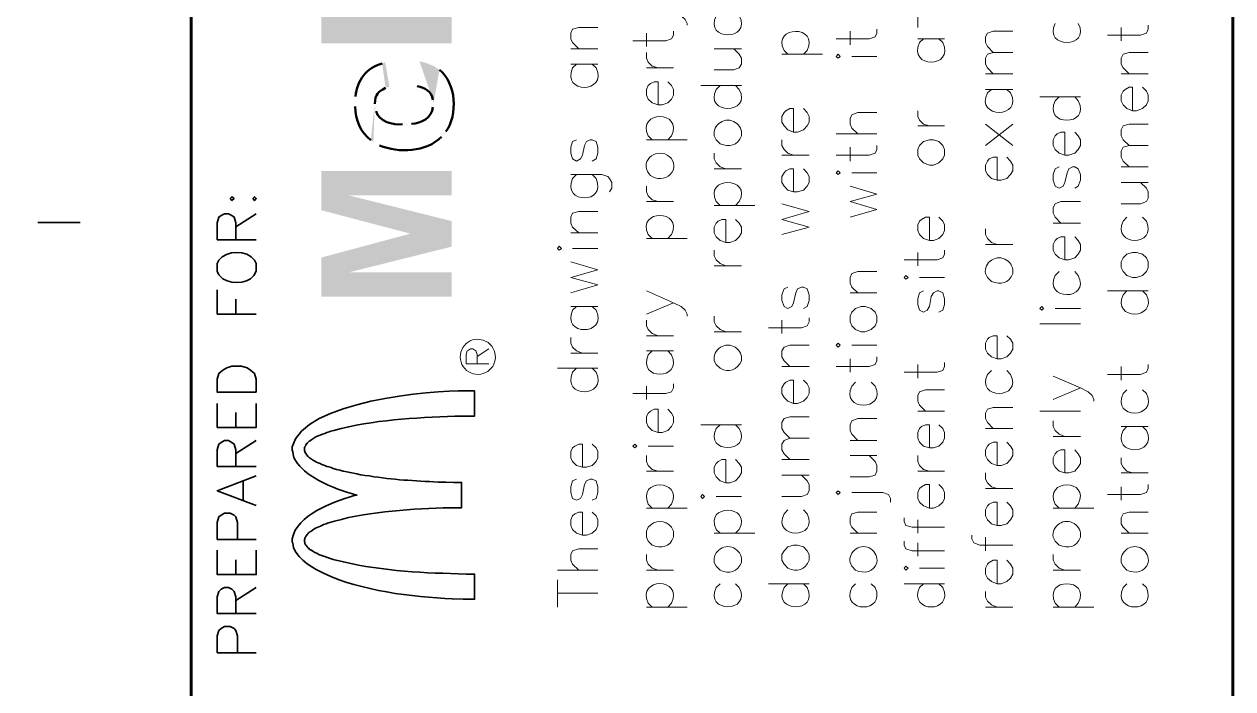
# Model space of a CAD drawing. Header units: inches. Extents: x 5 to 516, y -193 to 129.
# Drawn here: x 113.486 to 116.58, y -183.661 to -181.961 of the extents above; entities that cross this region are included whole.
import ezdxf

# ---------------------------------------------------------------- set-up
doc = ezdxf.new("R2010")
doc.units = ezdxf.units.IN
doc.header["$MEASUREMENT"] = 0
doc.layers.add('PDF8_Geometry', color=7, linetype='Continuous')
doc.layers.add('PDF8_Solid Fills', color=7, linetype='Continuous')

msp = doc.modelspace()

# ---------------------------------------------------------------- hatches: boundary and pattern name
at = {"layer": 'PDF8_Solid Fills', "transparency": 33554559}
h = msp.add_hatch(color=256, dxfattribs=at)
h.paths.add_polyline_path([(114.2466292, -181.8868934), (114.2466292, -182.0102267), (114.5799626, -182.0102267), (114.5799626, -181.8835601)], flags=0)
h.paths.add_polyline_path([(114.5366292, -181.7668934), (114.5288515, -181.7613378), (114.5232959, -181.942449), (114.3032959, -181.942449), (114.3032959, -181.912449), (114.2977403, -181.7624489), (114.2899625, -181.7668934)], flags=0)
h.paths.add_polyline_path([(114.2466292, -181.8646712), (114.2466292, -181.8757823)], flags=0)
h = msp.add_hatch(color=256, dxfattribs=at)
h.paths.add_polyline_path([(114.3332957, -182.1657823), (114.3332957, -182.1713378)], flags=0)
h.paths.add_polyline_path([(114.3732958, -182.2580045), (114.3799624, -182.2624489), (114.3832958, -182.1646712)], flags=0)
h.paths.add_polyline_path([(114.4110735, -182.12356), (114.4210735, -182.1213378), (114.4099624, -182.0580045), (114.4021846, -182.0613378)], flags=0)
h.paths.add_polyline_path([(114.3344069, -182.1457823), (114.3332957, -182.1557823)], flags=0)
h = msp.add_hatch(color=256, dxfattribs=at)
h.paths.add_polyline_path([(114.3799625, -182.2624495), (114.3877403, -182.266894), (114.3955181, -182.2713384)], flags=0)
h.paths.add_polyline_path([(114.554407, -182.2491162), (114.5610736, -182.2424495), (114.5655181, -182.2357829)], flags=0)
h.paths.add_polyline_path([(114.5488514, -182.0780051), (114.5421847, -182.0735606), (114.534407, -182.0680051), (114.5332958, -182.1646717), (114.5321847, -182.1735606)], flags=0)
h.paths.add_polyline_path([(114.4777403, -182.2157829), (114.4666292, -182.216894), (114.4544069, -182.216894)], flags=0)
h.paths.add_polyline_path([(114.3866292, -182.1835606), (114.3844069, -182.1746717), (114.3832958, -182.1646717)], flags=0)
h = msp.add_hatch(color=256, dxfattribs=at)
h.paths.add_polyline_path([(114.4877404, -182.1180053), (114.4921849, -182.1191164)], flags=0)
h.paths.add_polyline_path([(114.5321849, -182.154672), (114.533296, -182.164672), (114.5344071, -182.0680053), (114.5255182, -182.064672), (114.5177404, -182.0613386), (114.5077404, -182.0580053), (114.4977404, -182.0557831)], flags=0)
for points in [[(114.2466292, -182.3368932), (114.2466292, -182.4368932), (114.474407, -182.4968932), (114.5799626, -182.5302266), (114.5799626, -182.464671), (114.3177403, -182.3991154)], [(114.2466292, -182.3368932), (114.3177403, -182.3991154), (114.5799626, -182.3991154), (114.5799626, -182.3368932)], [(114.2466292, -182.5580055), (114.3177403, -182.5957833), (114.5799626, -182.5302277), (114.474407, -182.4968944)], [(114.2466292, -182.5580055), (114.2466292, -182.6580055), (114.5799626, -182.6580055), (114.5799626, -182.5957833), (114.3177403, -182.5957833)]]:
    msp.add_hatch(color=256, dxfattribs=at).paths.add_polyline_path(points)

# ---------------------------------------------------------------- linework, layer by layer
at = {"layer": 'PDF8_Geometry', "lineweight": 60}
for points in [[(116.5799627, -192.1857845), (116.5799627, -162.1857821), (71.5799591, -162.1857821), (71.5799591, -192.1857845)], [(113.9132959, -162.1857821), (113.9132959, -192.1857845)]]:
    msp.add_lwpolyline(points, dxfattribs=at)
at = {"layer": 'PDF8_Geometry', "lineweight": 15}
for points in [[(115.1477405, -181.9291162), (115.1677405, -181.9391162), (115.1777405, -181.9491162), (115.183296, -181.9591162), (115.183296, -181.9635606)], [(115.773296, -181.9691157), (115.773296, -181.9335601)], [(114.9055182, -182.0235602), (114.8899626, -182.0080046), (114.8855182, -181.9980046), (114.8855182, -181.9835602), (114.8899626, -181.9735602), (114.9055182, -181.9691157), (114.9544071, -181.9691157)], [(115.0444071, -182.0035599), (115.1288515, -182.0035599), (115.143296, -181.9980043), (115.1477404, -181.9891154), (115.1477404, -181.9791154)], [(115.0788515, -182.0180048), (115.0788515, -181.9835604)], [(115.5644072, -181.9980045), (115.6488516, -181.9980045), (115.6644072, -181.9935601), (115.6688516, -181.9835601), (115.6688516, -181.9735601)], [(115.5999627, -182.0135606), (115.5999627, -181.9791161)], [(115.9666294, -182.0335598), (115.952185, -182.0180042), (115.9466294, -182.0080042), (115.9466294, -181.9935598), (115.952185, -181.9835598), (115.9666294, -181.9791153), (116.0166294, -181.9791153)], [(116.2588517, -181.989116), (116.3432961, -181.989116), (116.3588517, -181.9835604), (116.3632961, -181.9735604), (116.3632961, -181.9635604)], [(116.2944072, -182.0035599), (116.2944072, -181.9691154)], [(115.773296, -181.9980045), (115.8421849, -181.9980045)], [(115.7877405, -181.9980045), (115.7777405, -182.0080045)], [(115.8377405, -182.0080045), (115.8277405, -181.9980045)], [(114.8855182, -182.0235602), (114.954407, -182.0235602)], [(115.1088515, -182.0724493), (115.0932959, -182.0680049), (115.0832959, -182.0580049), (115.0788515, -182.0480049), (115.0788515, -182.0335604)], [(115.2521849, -182.0780047), (115.3021849, -182.0780047), (115.3166294, -182.0724491), (115.3221849, -182.0635602), (115.3221849, -182.0480047), (115.3166294, -182.0380047), (115.3021849, -182.0235602)], [(115.2521849, -182.0235602), (115.3221849, -182.0235602)], [(115.4255183, -182.0380052), (115.5299627, -182.0380052)], [(115.4410738, -182.0380052), (115.4310737, -182.0280052)], [(115.4899626, -182.0280052), (115.4810738, -182.0380052)], [(115.6044069, -182.0435605), (115.6688514, -182.0435605)], [(115.9666294, -182.0880054), (115.952185, -182.0724498), (115.9466294, -182.0635609), (115.9466294, -182.0480054), (115.952185, -182.0380054), (115.9666294, -182.0335609), (116.0166294, -182.0335609)], [(116.3144072, -182.0880054), (116.2988517, -182.0724498), (116.2944072, -182.0635609), (116.2944072, -182.0480054), (116.2988517, -182.0380054), (116.3144072, -182.0335609), (116.3632961, -182.0335609)], [(114.8855182, -182.0635608), (114.954407, -182.0635608)], [(114.8999626, -182.0635608), (114.8899626, -182.0724497)], [(114.9499626, -182.0724497), (114.9399626, -182.0635608)], [(115.0788515, -182.0724493), (115.1477404, -182.0724493)], [(115.1088515, -182.1668933), (115.1088515, -182.1080044), (115.0988515, -182.1080044), (115.0888515, -182.1124489), (115.0832959, -182.1180044), (115.0788515, -182.1280044), (115.0788515, -182.1424489), (115.0832959, -182.1524489), (115.0932959, -182.1624489), (115.1088515, -182.1668933), (115.1188515, -182.1668933), (115.1332959, -182.1624489), (115.1432959, -182.1524489), (115.1477403, -182.1424489), (115.1477403, -182.1280044), (115.1432959, -182.1180044), (115.1332959, -182.1080044)], [(115.9466294, -182.0880054), (116.0166294, -182.0880054)], [(116.2944072, -182.0880054), (116.3632961, -182.0880054)], [(115.2177404, -182.1180053), (115.3221849, -182.1180053)], [(115.2677404, -182.1180053), (115.2577404, -182.1280053)], [(115.3166293, -182.1280053), (115.3066293, -182.1180053)], [(115.9466294, -182.1280049), (116.0166294, -182.1280049)], [(115.9621849, -182.1280049), (115.9521849, -182.1368938)], [(116.0110738, -182.1368938), (116.0010738, -182.1280049)], [(116.323296, -182.1824494), (116.323296, -182.1224494), (116.3144071, -182.1224494), (116.3044071, -182.1280049), (116.2988516, -182.1324494), (116.2944071, -182.1424494), (116.2944071, -182.1568938), (116.2988516, -182.1668938), (116.3088516, -182.1768938), (116.323296, -182.1824494), (116.333296, -182.1824494), (116.3488516, -182.1768938), (116.3588516, -182.1668938), (116.363296, -182.1568938), (116.363296, -182.1424494), (116.3588516, -182.1324494), (116.3488516, -182.1224494)], [(115.4555182, -182.2368939), (115.4555182, -182.1768939), (115.4455182, -182.1768939), (115.4355182, -182.1824494), (115.4310737, -182.1868939), (115.4255182, -182.1968939), (115.4255182, -182.2113383), (115.4310737, -182.2213383), (115.4410737, -182.2313383), (115.4555182, -182.2368939), (115.4655182, -182.2368939), (115.4810737, -182.2313383), (115.4899626, -182.2213383), (115.4955182, -182.2113383), (115.4955182, -182.1968939), (115.4899626, -182.1868939), (115.4810737, -182.1768939)], [(116.0855183, -182.1468941), (116.1899628, -182.1468941)], [(116.1355183, -182.1468941), (116.1255182, -182.1568941)], [(116.1844071, -182.1568941), (116.1755183, -182.1468941)], [(115.6199627, -182.2413381), (115.6044072, -182.2268937), (115.5999627, -182.2168937), (115.5999627, -182.2024493), (115.6044072, -182.1924493), (115.6199627, -182.1868937), (115.6688516, -182.1868937)], [(115.803296, -182.2213378), (115.7877404, -182.2168934), (115.7777404, -182.2068934), (115.773296, -182.1968934), (115.773296, -182.1824489)], [(115.773296, -182.2213378), (115.8421849, -182.2213378)], [(115.9466294, -182.2713381), (116.0166294, -182.2168936)], [(115.9466294, -182.2168936), (116.0166294, -182.271338)], [(116.1499627, -182.2957826), (116.1499627, -182.2368937), (116.1399627, -182.2368937), (116.1299627, -182.2413382), (116.1255182, -182.2468937), (116.1199627, -182.2568937), (116.1199627, -182.2713382), (116.1255182, -182.2813382), (116.1355182, -182.2913382), (116.1499627, -182.2957826), (116.1599627, -182.2957826), (116.1755182, -182.2913382), (116.1844071, -182.2813382), (116.1899627, -182.2713382), (116.1899627, -182.2568937), (116.1844071, -182.2468937), (116.1755182, -182.2368937)], [(116.3144072, -182.2713381), (116.2988517, -182.2568936), (116.2944072, -182.2468936), (116.2944072, -182.2313381), (116.2988517, -182.2213381), (116.3144072, -182.2168936), (116.3632961, -182.2168936)], [(114.8999626, -182.2568942), (114.8899626, -182.2613386), (114.8855181, -182.2757831), (114.8855181, -182.2913386), (114.8899626, -182.3057831), (114.8999626, -182.3113386), (114.9099626, -182.3057831), (114.9155181, -182.2957831), (114.9199626, -182.2713386), (114.9255181, -182.2613386), (114.934407, -182.2568942), (114.9399626, -182.2568942), (114.9499626, -182.2613386), (114.954407, -182.2757831), (114.954407, -182.2913386), (114.9499626, -182.3057831), (114.9399626, -182.3113386)], [(115.0788515, -182.2568942), (115.183296, -182.2568942)], [(115.093296, -182.2568942), (115.083296, -182.2468942)], [(115.143296, -182.2468942), (115.133296, -182.2568942)], [(115.4555182, -182.2957826), (115.4410737, -182.2913382), (115.4310737, -182.2813382), (115.4255182, -182.2713382), (115.4255182, -182.2568937)], [(115.5644072, -182.2413381), (115.6688516, -182.2413381)], [(115.2821848, -182.3313379), (115.2677404, -182.3257823), (115.2577404, -182.3157823), (115.2521848, -182.3057823), (115.2521848, -182.2913379)], [(115.4255183, -182.2957826), (115.4955183, -182.2957826)], [(115.5644072, -182.2957826), (115.6488516, -182.2957826), (115.6644072, -182.2913382), (115.6688516, -182.2813382), (115.6688516, -182.2713382)], [(115.5999627, -182.3113376), (115.5999627, -182.275782)], [(115.9766293, -182.3602267), (115.9766293, -182.3013378), (115.9666293, -182.3013378), (115.9566293, -182.3057823), (115.9521849, -182.3113378), (115.9466293, -182.3213378), (115.9466293, -182.3357823), (115.9521849, -182.3457823), (115.9621849, -182.3557823), (115.9766293, -182.3602267), (115.9866293, -182.3602267), (116.0010738, -182.3557823), (116.0110738, -182.3457823), (116.0166293, -182.3357823), (116.0166293, -182.3213378), (116.0110738, -182.3113378), (116.0010738, -182.3013378)], [(116.3144072, -182.3257826), (116.2988517, -182.3113381), (116.2944072, -182.3013381), (116.2944072, -182.2857825), (116.2988517, -182.2757825), (116.3144072, -182.2713381), (116.3632961, -182.2713381)], [(115.2521849, -182.3313379), (115.3221849, -182.3313379)], [(115.4555182, -182.3902266), (115.4555182, -182.3313377), (115.4455182, -182.3313377), (115.4355182, -182.3357822), (115.4310737, -182.3413377), (115.4255182, -182.3502266), (115.4255182, -182.3657822), (115.4310737, -182.3757822), (115.4410737, -182.3857822), (115.4555182, -182.3902266), (115.4655182, -182.3902266), (115.4810737, -182.3857822), (115.4899626, -182.3757822), (115.4955182, -182.3657822), (115.4955182, -182.3502266), (115.4899626, -182.3413377), (115.4810737, -182.3313377)], [(116.1355183, -182.3257826), (116.1255182, -182.3313381), (116.1199627, -182.3457826), (116.1199627, -182.360227), (116.1255182, -182.3757826), (116.1355183, -182.380227), (116.1455183, -182.3757826), (116.1499627, -182.3657826), (116.1555183, -182.3413381), (116.1599627, -182.3313381), (116.1699627, -182.3257826), (116.1755183, -182.3257826), (116.1844071, -182.3313381), (116.1899627, -182.3457826), (116.1899627, -182.360227), (116.1844071, -182.3757826), (116.1755183, -182.380227)], [(116.2944072, -182.3257826), (116.3632961, -182.3257826)], [(114.8855182, -182.3457829), (114.964407, -182.3457829), (114.9799626, -182.3502273), (114.984407, -182.3557829), (114.9899626, -182.3657829), (114.9899626, -182.3802273), (114.984407, -182.3902273)], [(114.8999626, -182.3457829), (114.8899626, -182.3557829)], [(114.9499626, -182.3557829), (114.9399626, -182.3457829)], [(115.6044069, -182.3413386), (115.6688514, -182.3413386)], [(115.1088515, -182.4146712), (115.0932959, -182.4102268), (115.0832959, -182.4002268), (115.0788515, -182.3902268), (115.0788515, -182.3757823)], [(115.5999627, -182.4546719), (115.6688516, -182.4346719), (115.5999627, -182.4146719), (115.6688516, -182.395783), (115.5999627, -182.375783)], [(116.2944072, -182.4202266), (116.3432961, -182.4202266), (116.3588516, -182.414671), (116.3632961, -182.4057821), (116.3632961, -182.3902265), (116.3588516, -182.3802265), (116.3432961, -182.3657821)], [(116.2944072, -182.3657832), (116.3632961, -182.3657832)], [(115.0788515, -182.4146712), (115.1477404, -182.4146712)], [(115.2521849, -182.4246719), (115.3566294, -182.4246719)], [(115.2677404, -182.4246719), (115.2577404, -182.4146719)], [(115.3166293, -182.4146719), (115.3066293, -182.4246719)], [(115.4255183, -182.4991156), (115.4955183, -182.4802267), (115.4255183, -182.4602267), (115.4955183, -182.4402267), (115.4255183, -182.4202267)], [(116.1399625, -182.4702268), (116.1255181, -182.4546712), (116.1199625, -182.4446712), (116.1199625, -182.4302268), (116.1255181, -182.4202268), (116.1399625, -182.4146712), (116.1899625, -182.4146712)], [(114.9055182, -182.4946714), (114.8899626, -182.4802269), (114.8855182, -182.4702269), (114.8855182, -182.4546714), (114.8899626, -182.4446714), (114.9055182, -182.4402269), (114.9544071, -182.4402269)], [(115.803296, -182.5146717), (115.803296, -182.4546717), (115.793296, -182.4546717), (115.783296, -182.4602272), (115.7777404, -182.4646717), (115.773296, -182.4746717), (115.773296, -182.4891161), (115.7777404, -182.4991161), (115.7877404, -182.5091161), (115.803296, -182.5146717), (115.813296, -182.5146717), (115.8277404, -182.5091161), (115.8377404, -182.4991161), (115.8421848, -182.4891161), (115.8421848, -182.4746717), (115.8377404, -182.4646717), (115.8277404, -182.4546717)], [(116.3088516, -182.4546719), (116.2988516, -182.4646719)], [(116.3588516, -182.4646719), (116.3488516, -182.4546719)], [(115.2821848, -182.5191159), (115.2821848, -182.4602271), (115.2721848, -182.4602271), (115.2621848, -182.4646715), (115.2577404, -182.4702271), (115.2521848, -182.4802271), (115.2521848, -182.4946715), (115.2577404, -182.5046715), (115.2677404, -182.5146715), (115.2821848, -182.5191159), (115.2921848, -182.5191159), (115.3066293, -182.5146715), (115.3166293, -182.5046715), (115.3221848, -182.4946715), (115.3221848, -182.4802271), (115.3166293, -182.4702271), (115.3066293, -182.4602271)], [(115.9766293, -182.5246713), (115.9621849, -182.5191157), (115.9521849, -182.5091157), (115.9466293, -182.4991157), (115.9466293, -182.4846713)], [(116.1199628, -182.4702268), (116.1899628, -182.4702268)], [(114.8855182, -182.4946714), (114.954407, -182.4946714)], [(115.0788515, -182.5091164), (115.183296, -182.5091164)], [(115.093296, -182.5091164), (115.083296, -182.4991164)], [(115.143296, -182.4991164), (115.133296, -182.5091164)], [(116.1499627, -182.5635608), (116.1499627, -182.504672), (116.1399627, -182.504672), (116.1299627, -182.5091164), (116.1255182, -182.514672), (116.1199627, -182.524672), (116.1199627, -182.5391164), (116.1255182, -182.5491164), (116.1355182, -182.5591164), (116.1499627, -182.5635608), (116.1599627, -182.5635608), (116.1755182, -182.5591164), (116.1844071, -182.5491164), (116.1899627, -182.5391164), (116.1899627, -182.524672), (116.1844071, -182.514672), (116.1755182, -182.504672)], [(114.8899624, -182.534672), (114.9544069, -182.534672)], [(115.2821848, -182.5791158), (115.2677404, -182.5735602), (115.2577404, -182.5635602), (115.2521848, -182.5535602), (115.2521848, -182.5391158)], [(115.7388516, -182.5635608), (115.823296, -182.5635608), (115.8377405, -182.5591164), (115.8421849, -182.5491164), (115.8421849, -182.5391164)], [(115.773296, -182.5791158), (115.773296, -182.5446713)], [(115.9466294, -182.5246713), (116.0166294, -182.5246713)], [(114.8855182, -182.6480053), (114.954407, -182.6280052), (114.8855182, -182.6091164), (114.954407, -182.5891164), (114.8855182, -182.5691164)], [(115.2521849, -182.5791158), (115.3221849, -182.5791158)], [(115.6199627, -182.6480053), (115.6044072, -182.6335608), (115.5999627, -182.6235608), (115.5999627, -182.6091164), (115.6044072, -182.5991164), (115.6199627, -182.5935608), (115.6688516, -182.5935608)], [(115.7777403, -182.6091157), (115.8421848, -182.6091157)], [(116.1355183, -182.5935608), (116.1255182, -182.6035608)], [(116.1844071, -182.6035608), (116.1755183, -182.5935608)], [(115.4410738, -182.6335603), (115.4310737, -182.6380047), (115.4255182, -182.6535603), (115.4255182, -182.6680047), (115.4310737, -182.6835603), (115.4410738, -182.6880047), (115.4510738, -182.6835603), (115.4555182, -182.6735603), (115.4610738, -182.6480047), (115.4655182, -182.6380047), (115.4755182, -182.6335603), (115.4810738, -182.6335603), (115.4899626, -182.6380047), (115.4955182, -182.6535603), (115.4955182, -182.6680047), (115.4899626, -182.6835603), (115.4810738, -182.6880047)], [(115.0788515, -182.7024497), (115.1477404, -182.6735609), (115.0788515, -182.6435609)], [(115.5999627, -182.6480053), (115.6688516, -182.6480053)], [(115.7877405, -182.643561), (115.7777405, -182.6480054), (115.773296, -182.663561), (115.773296, -182.6780054), (115.7777405, -182.6924499), (115.7877405, -182.6980054), (115.7977405, -182.6924499), (115.803296, -182.683561), (115.8077405, -182.6580054), (115.813296, -182.6480054), (115.823296, -182.643561), (115.8277405, -182.643561), (115.8377405, -182.6480054), (115.8421849, -182.663561), (115.8421849, -182.6780054), (115.8377405, -182.6924499), (115.8277405, -182.6980054)], [(116.2588517, -182.643561), (116.3632961, -182.643561)], [(116.3088516, -182.643561), (116.2988516, -182.653561)], [(116.3588516, -182.653561), (116.3488516, -182.643561)], [(114.8855182, -182.6835605), (114.954407, -182.6835605)], [(114.8999626, -182.6835605), (114.8899626, -182.6924494)], [(114.9499626, -182.6924494), (114.9399626, -182.6835605)], [(115.1477405, -182.6735609), (115.1677405, -182.6835609), (115.1777405, -182.6924498), (115.183296, -182.7024498), (115.183296, -182.7080053)], [(116.1255181, -182.6880048), (116.1899625, -182.6880048)], [(115.1088515, -182.7580053), (115.0932959, -182.7524497), (115.0832959, -182.7424497), (115.0788515, -182.7324497), (115.0788515, -182.7180053)], [(115.2821848, -182.7480046), (115.2677404, -182.742449), (115.2577404, -182.732449), (115.2521848, -182.722449), (115.2521848, -182.7080046)], [(115.3910738, -182.738005), (115.4755183, -182.738005), (115.4899627, -182.7324494), (115.4955183, -182.7224494), (115.4955183, -182.7124494)], [(115.4255183, -182.75245), (115.4255183, -182.7180055)], [(116.0855183, -182.7280043), (116.1899628, -182.7280043)], [(114.9155181, -182.8024491), (114.8999625, -182.7968935), (114.8899625, -182.7868935), (114.8855181, -182.7768935), (114.8855181, -182.7624491)], [(115.0788515, -182.7580053), (115.1477404, -182.7580053)], [(115.2521849, -182.7480046), (115.3221849, -182.7480046)], [(115.9766293, -182.8168941), (115.9766293, -182.7580052), (115.9666293, -182.7580052), (115.9566293, -182.7624496), (115.9521849, -182.7668941), (115.9466293, -182.7768941), (115.9466293, -182.7924496), (115.9521849, -182.8024496), (115.9621849, -182.8124496), (115.9766293, -182.8168941), (115.9866293, -182.8168941), (116.0010738, -182.8124496), (116.0110738, -182.8024496), (116.0166293, -182.7924496), (116.0166293, -182.7768941), (116.0110738, -182.7668941), (116.0010738, -182.7580052)], [(114.6755182, -182.8302269), (114.6177404, -182.8302269), (114.6177404, -182.8057824), (114.6199626, -182.7968935), (114.623296, -182.7946713), (114.6288515, -182.791338), (114.6344071, -182.791338), (114.6399626, -182.7946713), (114.6421849, -182.7968935), (114.6455182, -182.8057824), (114.6455182, -182.8302269)], [(114.645518, -182.8113376), (114.675518, -182.7913376)], [(115.445518, -182.8368933), (115.4310736, -182.8224488), (115.425518, -182.8124488), (115.425518, -182.7968932), (115.4310736, -182.7868932), (115.445518, -182.7824488), (115.495518, -182.7824488)], [(115.6044069, -182.7824499), (115.6688514, -182.7824499)], [(114.8855182, -182.8024491), (114.954407, -182.8024491)], [(115.0788515, -182.7968937), (115.1477404, -182.7968937)], [(115.093296, -182.7968937), (115.083296, -182.8068937)], [(115.143296, -182.8068937), (115.133296, -182.7968937)], [(115.5644072, -182.8368933), (115.6488516, -182.8368933), (115.6644072, -182.8313377), (115.6688516, -182.8224488), (115.6688516, -182.8124488)], [(115.5999627, -182.8513382), (115.5999627, -182.8168938)], [(115.7388516, -182.8513382), (115.823296, -182.8513382), (115.8377405, -182.8468938), (115.8421849, -182.8368938), (115.8421849, -182.8268938)], [(114.8510737, -182.8413386), (114.954407, -182.8413386)], [(114.8999626, -182.8413386), (114.8899626, -182.8513386)], [(114.9499626, -182.8513386), (114.9399626, -182.8413386)], [(115.4255183, -182.8368933), (115.4955183, -182.8368933)], [(115.773296, -182.8668932), (115.773296, -182.8313376)], [(115.9621849, -182.846894), (115.9521849, -182.856894)], [(116.0110738, -182.856894), (116.0010738, -182.846894)], [(116.2588517, -182.8568936), (116.3432961, -182.8568936), (116.3588517, -182.851338), (116.3632961, -182.841338), (116.3632961, -182.831338)], [(116.2944072, -182.8713386), (116.2944072, -182.8368941)], [(115.0444071, -182.9057827), (115.1288515, -182.9057827), (115.143296, -182.9013383), (115.1477404, -182.8913383), (115.1477404, -182.8813383)], [(115.0788515, -182.9213388), (115.0788515, -182.8868943)], [(115.4555182, -182.9313384), (115.4555182, -182.8713384), (115.4455182, -182.8713384), (115.4355182, -182.8768939), (115.4310737, -182.8813384), (115.4255182, -182.8913384), (115.4255182, -182.9057828), (115.4310737, -182.9157828), (115.4410737, -182.9257828), (115.4555182, -182.9313384), (115.4655182, -182.9313384), (115.4810737, -182.9257828), (115.4899626, -182.9157828), (115.4955182, -182.9057828), (115.4955182, -182.8913384), (115.4899626, -182.8813384), (115.4810737, -182.8713384)], [(115.6144071, -182.8768939), (115.6044071, -182.8868939)], [(115.6644071, -182.8868939), (115.6544071, -182.8768939)], [(116.1199628, -182.9213388), (116.1899628, -182.8913388), (116.1199628, -182.8613388)], [(115.7932961, -182.9513387), (115.7777405, -182.9357831), (115.7732961, -182.9257831), (115.7732961, -182.9113387), (115.7777405, -182.9013387), (115.7932961, -182.8968943), (115.842185, -182.8968943)], [(116.1899627, -182.8913389), (116.2099627, -182.9013389), (116.2199627, -182.9113389), (116.2244072, -182.9213389), (116.2244072, -182.9257833)], [(116.3088516, -182.8968942), (116.2988516, -182.9057831)], [(116.3588516, -182.9057831), (116.3488516, -182.8968942)], [(115.1088515, -183.0057821), (115.1088515, -182.9457821), (115.0988515, -182.9457821), (115.0888515, -182.9513376), (115.0832959, -182.9557821), (115.0788515, -182.9657821), (115.0788515, -182.9802265), (115.0832959, -182.9902265), (115.0932959, -183.0002265), (115.1088515, -183.0057821), (115.1188515, -183.0057821), (115.1332959, -183.0002265), (115.1432959, -182.9902265), (115.1477403, -182.9802265), (115.1477403, -182.9657821), (115.1432959, -182.9557821), (115.1332959, -182.9457821)], [(115.9666294, -182.9957825), (115.952185, -182.9802269), (115.9466294, -182.9702269), (115.9466294, -182.9557825), (115.952185, -182.9457825), (115.9666294, -182.941338), (116.0166294, -182.941338)], [(115.445518, -183.0202271), (115.4310736, -183.0057826), (115.425518, -182.9957826), (115.425518, -182.980227), (115.4310736, -182.970227), (115.445518, -182.9657826), (115.495518, -182.9657826)], [(115.6199627, -183.0257824), (115.6044072, -183.0102268), (115.5999627, -183.0002268), (115.5999627, -182.9857824), (115.6044072, -182.9757824), (115.6199627, -182.9702268), (115.6688516, -182.9702268)], [(115.773296, -182.9513387), (115.8421849, -182.9513387)], [(116.0855183, -182.9513387), (116.1899628, -182.9513387)], [(116.1499627, -183.0157828), (116.1355182, -183.0102272), (116.1255182, -183.0002272), (116.1199627, -182.9902272), (116.1199627, -182.9757828)], [(115.2177404, -182.9857829), (115.3221849, -182.9857829)], [(115.2677404, -182.9857829), (115.2577404, -182.9957829)], [(115.3166293, -182.9957829), (115.3066293, -182.9857829)], [(115.803296, -183.0446716), (115.803296, -182.9857827), (115.793296, -182.9857827), (115.783296, -182.9902272), (115.7777404, -182.9957827), (115.773296, -183.0057827), (115.773296, -183.0202272), (115.7777404, -183.0302272), (115.7877404, -183.0402272), (115.803296, -183.0446716), (115.813296, -183.0446716), (115.8277404, -183.0402272), (115.8377404, -183.0302272), (115.8421848, -183.0202272), (115.8421848, -183.0057827), (115.8377404, -182.9957827), (115.8277404, -182.9857827)], [(115.9466294, -182.9957825), (116.0166294, -182.9957825)], [(116.2944072, -182.9902271), (116.3632961, -182.9902271)], [(116.3088516, -182.9902271), (116.2988516, -183.0002271)], [(116.3588516, -183.0002271), (116.3488516, -182.9902271)], [(114.9155181, -183.0946719), (114.9155181, -183.035783), (114.9055181, -183.035783), (114.8955181, -183.0402274), (114.8899625, -183.0446719), (114.8855181, -183.0546719), (114.8855181, -183.0702274), (114.8899625, -183.0802274), (114.8999625, -183.0902274), (114.9155181, -183.0946719), (114.9255181, -183.0946719), (114.9399625, -183.0902274), (114.9499625, -183.0802274), (114.954407, -183.0702274), (114.954407, -183.0546719), (114.9499625, -183.0446719), (114.9399625, -183.035783)], [(115.0832958, -183.0402274), (115.1477403, -183.0402274)], [(115.445518, -183.0746715), (115.4310736, -183.0602271), (115.425518, -183.0502271), (115.425518, -183.0357827), (115.4310736, -183.0257827), (115.445518, -183.0202271), (115.495518, -183.0202271)], [(115.5999627, -183.0257824), (115.6688516, -183.0257824)], [(115.9766293, -183.0902276), (115.9766293, -183.0302276), (115.9666293, -183.0302276), (115.9566293, -183.0357832), (115.9521849, -183.0402276), (115.9466293, -183.0502276), (115.9466293, -183.064672), (115.9521849, -183.074672), (115.9621849, -183.084672), (115.9766293, -183.0902276), (115.9866293, -183.0902276), (116.0010738, -183.084672), (116.0110738, -183.074672), (116.0166293, -183.064672), (116.0166293, -183.0502276), (116.0110738, -183.0402276), (116.0010738, -183.0302276)], [(116.1199628, -183.0157828), (116.1899628, -183.0157828)], [(115.1088515, -183.1046715), (115.0932959, -183.100227), (115.0832959, -183.090227), (115.0788515, -183.080227), (115.0788515, -183.0646715)], [(115.2821848, -183.1346714), (115.2821848, -183.0746714), (115.2721848, -183.0746714), (115.2621848, -183.0802269), (115.2577404, -183.0846714), (115.2521848, -183.0946714), (115.2521848, -183.1091158), (115.2577404, -183.1191158), (115.2677404, -183.1291158), (115.2821848, -183.1346714), (115.2921848, -183.1346714), (115.3066293, -183.1291158), (115.3166293, -183.1191158), (115.3221848, -183.1091158), (115.3221848, -183.0946714), (115.3166293, -183.0846714), (115.3066293, -183.0746714)], [(115.4255183, -183.0746715), (115.4955183, -183.0746715)], [(115.5999627, -183.1191164), (115.6488516, -183.1191164), (115.6644071, -183.114672), (115.6688516, -183.104672), (115.6688516, -183.0902276), (115.6644071, -183.0802276), (115.6488516, -183.064672)], [(115.5999627, -183.064672), (115.6688516, -183.064672)], [(115.803296, -183.1046715), (115.7877404, -183.100227), (115.7777404, -183.090227), (115.773296, -183.080227), (115.773296, -183.0646715)], [(116.1499627, -183.1091157), (116.1499627, -183.0502268), (116.1399627, -183.0502268), (116.1299627, -183.0546713), (116.1255182, -183.0602268), (116.1199627, -183.0702268), (116.1199627, -183.0846713), (116.1255182, -183.0946713), (116.1355182, -183.1046713), (116.1499627, -183.1091157), (116.1599627, -183.1091157), (116.1755182, -183.1046713), (116.1844071, -183.0946713), (116.1899627, -183.0846713), (116.1899627, -183.0702268), (116.1844071, -183.0602268), (116.1755182, -183.0502268)], [(116.323296, -183.1091157), (116.3088516, -183.1046713), (116.2988516, -183.0946713), (116.2944071, -183.0846713), (116.2944071, -183.0702268)], [(115.0788515, -183.1046715), (115.1477404, -183.1046715)], [(115.773296, -183.1046715), (115.8421849, -183.1046715)], [(114.8999626, -183.1246718), (114.8899626, -183.1291162), (114.8855181, -183.1446718), (114.8855181, -183.1591162), (114.8899626, -183.1746718), (114.8999626, -183.1791162), (114.9099626, -183.1746718), (114.9155181, -183.1646718), (114.9199626, -183.1391162), (114.9255181, -183.1291162), (114.934407, -183.1246718), (114.9399626, -183.1246718), (114.9499626, -183.1291162), (114.954407, -183.1446718), (114.954407, -183.1591162), (114.9499626, -183.1746718), (114.9399626, -183.1791162)], [(115.4255183, -183.1146711), (115.4955183, -183.1146711)], [(115.4255183, -183.1691167), (115.4755183, -183.1691167), (115.4899627, -183.1646722), (115.4955183, -183.1546722), (115.4955183, -183.1391167), (115.4899627, -183.1291167), (115.4755183, -183.1146722)], [(115.9766293, -183.1491164), (115.9621849, -183.1446719), (115.9521849, -183.1346719), (115.9466293, -183.1246719), (115.9466293, -183.1091164)], [(116.2944072, -183.1091157), (116.3632961, -183.1091157)], [(115.6044069, -183.159116), (115.684407, -183.159116), (115.6988514, -183.1646715), (115.7032958, -183.1746715), (115.7032958, -183.1835604)], [(115.803296, -183.1991166), (115.803296, -183.1391166), (115.793296, -183.1391166), (115.783296, -183.1446721), (115.7777404, -183.1491166), (115.773296, -183.1591166), (115.773296, -183.1746721), (115.7777404, -183.183561), (115.7877404, -183.193561), (115.803296, -183.1991166), (115.813296, -183.1991166), (115.8277404, -183.193561), (115.8377404, -183.183561), (115.8421848, -183.1746721), (115.8421848, -183.1591166), (115.8377404, -183.1491166), (115.8277404, -183.1391166)], [(115.9466294, -183.1491164), (116.0166294, -183.1491164)], [(116.2588517, -183.1646713), (116.3432961, -183.1646713), (116.3588517, -183.1591157), (116.3632961, -183.1491157), (116.3632961, -183.1391157)], [(116.2944072, -183.1791163), (116.2944072, -183.1446718)], [(115.093296, -183.1991166), (115.083296, -183.1891166)], [(115.143296, -183.1891166), (115.133296, -183.1991166)], [(115.2577402, -183.1691167), (115.3221847, -183.1691167)], [(115.9766293, -183.2435604), (115.9766293, -183.1835604), (115.9666293, -183.1835604), (115.9566293, -183.1891159), (115.9521849, -183.1935604), (115.9466293, -183.2035604), (115.9466293, -183.2191159), (115.9521849, -183.2291159), (115.9621849, -183.2391159), (115.9766293, -183.2435604), (115.9866293, -183.2435604), (116.0010738, -183.2391159), (116.0110738, -183.2291159), (116.0166293, -183.2191159), (116.0166293, -183.2035604), (116.0110738, -183.1935604), (116.0010738, -183.1835604)], [(116.1355183, -183.1991166), (116.1255182, -183.1891166)], [(116.1844071, -183.1891166), (116.1755183, -183.1991166)], [(114.9155181, -183.2680049), (114.9155181, -183.209116), (114.9055181, -183.209116), (114.8955181, -183.2135605), (114.8899625, -183.219116), (114.8855181, -183.229116), (114.8855181, -183.2435605), (114.8899625, -183.2535605), (114.8999625, -183.2635605), (114.9155181, -183.2680049), (114.9255181, -183.2680049), (114.9399625, -183.2635605), (114.9499625, -183.2535605), (114.954407, -183.2435605), (114.954407, -183.229116), (114.9499625, -183.219116), (114.9399625, -183.209116)], [(115.0788515, -183.1991166), (115.183296, -183.1991166)], [(115.4410738, -183.2035609), (115.4310737, -183.2135609)], [(115.4899626, -183.2135609), (115.4810738, -183.2035609)], [(115.6199627, -183.2635607), (115.6044072, -183.2480051), (115.5999627, -183.2391162), (115.5999627, -183.2235607), (115.6044072, -183.2135607), (115.6199627, -183.2091162), (115.6688516, -183.2091162)], [(115.7388516, -183.22356), (115.7388516, -183.23356), (115.743296, -183.24356), (115.7588516, -183.2480045), (115.8421849, -183.2480045)], [(115.773296, -183.2635607), (115.773296, -183.2291162)], [(116.1199628, -183.1991166), (116.2244072, -183.1991166)], [(116.3144072, -183.2635607), (116.2988517, -183.2480051), (116.2944072, -183.2391162), (116.2944072, -183.2235607), (116.2988517, -183.2135607), (116.3144072, -183.2091162), (116.3632961, -183.2091162)], [(115.083296, -183.2480047), (115.0788515, -183.2580047), (115.0788515, -183.2735603), (115.083296, -183.2835603), (115.093296, -183.2935603)], [(115.1477404, -183.2735603), (115.1477404, -183.2580047), (115.143296, -183.2480047)], [(115.2677404, -183.2635607), (115.2577404, -183.2535607)], [(115.3166293, -183.2535607), (115.3066293, -183.2635607)], [(115.2521849, -183.2635607), (115.3566294, -183.2635607)], [(115.5999627, -183.2635607), (115.6688516, -183.2635607)], [(115.7388516, -183.2835599), (115.7388516, -183.2935599), (115.743296, -183.3035599), (115.7588516, -183.3080043), (115.8421849, -183.3080043)], [(115.773296, -183.3224494), (115.773296, -183.288005)], [(115.9121849, -183.2680049), (115.9121849, -183.2780049), (115.9166294, -183.2880049), (115.9321849, -183.2935605), (116.0166294, -183.2935605)], [(115.9466294, -183.3080056), (115.9466294, -183.2735611)], [(116.2944072, -183.2635607), (116.3632961, -183.2635607)], [(114.9055182, -183.3580047), (114.8899626, -183.3424491), (114.8855182, -183.3324491), (114.8855182, -183.3180047), (114.8899626, -183.3080047), (114.9055182, -183.3035602), (114.9544071, -183.3035602)], [(115.1088515, -183.3580047), (115.0932959, -183.3524491), (115.0832959, -183.3424491), (115.0788515, -183.3324491), (115.0788515, -183.3180047)], [(115.4955183, -183.332449), (115.4955183, -183.3180046), (115.4899627, -183.3080046), (115.4810738, -183.2980046), (115.4655183, -183.2935601), (115.4555183, -183.2935601), (115.4410738, -183.2980046), (115.4310738, -183.3080046), (115.4255183, -183.3180046), (115.4255183, -183.332449), (115.4310738, -183.342449), (115.4410738, -183.352449)], [(116.1499627, -183.3580047), (116.1355182, -183.3524491), (116.1255182, -183.3424491), (116.1199627, -183.3324491), (116.1199627, -183.3180047)], [(115.7777403, -183.3524493), (115.8421848, -183.3524493)], [(115.9766293, -183.3924489), (115.9766293, -183.3324488), (115.9666293, -183.3324488), (115.9566293, -183.3380044), (115.9521849, -183.3424488), (115.9466293, -183.3524488), (115.9466293, -183.3680044), (115.9521849, -183.3780044), (115.9621849, -183.3868933), (115.9766293, -183.3924489), (115.9866293, -183.3924489), (116.0010738, -183.3868933), (116.0110738, -183.3780044), (116.0166293, -183.3680044), (116.0166293, -183.3524488), (116.0110738, -183.3424488), (116.0010738, -183.3324488)], [(114.8510737, -183.3580047), (114.954407, -183.3580047)], [(114.8510737, -183.4524498), (114.8510737, -183.3824498)], [(115.0788515, -183.3580047), (115.1477404, -183.3580047)], [(116.1199628, -183.3580047), (116.1899628, -183.3580047)], [(115.2677404, -183.3924489), (115.2577404, -183.4024489)], [(115.3166293, -183.4024489), (115.3066293, -183.3924489)], [(115.3910738, -183.3924489), (115.4955183, -183.3924489)], [(115.4410738, -183.3924489), (115.4310737, -183.4024489)], [(115.4899626, -183.4024489), (115.4810738, -183.3924489)], [(115.6144071, -183.3924489), (115.6044071, -183.4024489)], [(115.6644071, -183.4024489), (115.6544071, -183.3924489)], [(115.7388516, -183.3924489), (115.8421849, -183.3924489)], [(115.7877405, -183.3924489), (115.7777405, -183.4024489)], [(115.8377405, -183.4024489), (115.8277405, -183.3924489)], [(115.9766293, -183.4524498), (115.9621849, -183.4468942), (115.9521849, -183.4368942), (115.9466293, -183.4268942), (115.9466293, -183.4124498)], [(116.3088516, -183.3924489), (116.2988516, -183.4024489)], [(116.3588516, -183.4024489), (116.3488516, -183.3924489)], [(114.8510737, -183.4168934), (114.954407, -183.4168934)], [(115.093296, -183.4524498), (115.083296, -183.4424498)], [(115.143296, -183.4424498), (115.133296, -183.4524498)], [(116.1355183, -183.4524498), (116.1255182, -183.4424498)], [(116.1844071, -183.4424498), (116.1755183, -183.4524498)], [(115.0788515, -183.4524498), (115.183296, -183.4524498)], [(115.9466294, -183.4524498), (116.0166294, -183.4524498)], [(116.1199628, -183.4524498), (116.2244072, -183.4524498)]]:
    msp.add_lwpolyline(points, dxfattribs=at)
for points in [[(115.5699625, -182.0480048), (115.5744069, -182.0435603), (115.5699625, -182.0380048), (115.5644069, -182.0435603)], [(115.773296, -182.2957826), (115.7777405, -182.3057826), (115.7877405, -182.3157826), (115.803296, -182.3213382), (115.813296, -182.3213382), (115.8277405, -182.3157826), (115.8377405, -182.3057826), (115.8421849, -182.2957826), (115.8421849, -182.2813382), (115.8377405, -182.2713382), (115.8277405, -182.2613382), (115.813296, -182.2568937), (115.803296, -182.2568937), (115.7877405, -182.2613382), (115.7777405, -182.2713382), (115.773296, -182.2813382)], [(115.5699625, -182.3457829), (115.5744069, -182.3413384), (115.5699625, -182.3357829), (115.5644069, -182.3413384)], [(114.8555182, -182.5391163), (114.8610738, -182.5346718), (114.8555182, -182.5291163), (114.8510738, -182.5346718)], [(116.2944072, -182.58356), (116.2988516, -182.59356), (116.3088516, -182.60356), (116.3232961, -182.6091156), (116.3332961, -182.6091156), (116.3488516, -182.60356), (116.3588516, -182.59356), (116.3632961, -182.58356), (116.3632961, -182.5691156), (116.3588516, -182.5591156), (116.3488516, -182.5491156), (116.3332961, -182.5446711), (116.3232961, -182.5446711), (116.3088516, -182.5491156), (116.2988516, -182.5591156), (116.2944072, -182.5691156)], [(115.7432958, -182.6135611), (115.7488514, -182.6091166), (115.7432958, -182.6035611), (115.7388514, -182.6091166)], [(115.5999627, -182.7224489), (115.6044071, -182.7324489), (115.6144071, -182.7424489), (115.6288516, -182.7480045), (115.6388516, -182.7480045), (115.6544071, -182.7424489), (115.6644071, -182.7324489), (115.6688516, -182.7224489), (115.6688516, -182.7080045), (115.6644071, -182.6980045), (115.6544071, -182.6880045), (115.6388516, -182.68356), (115.6288516, -182.68356), (115.6144071, -182.6880045), (115.6044071, -182.6980045), (115.5999627, -182.7080045)], [(116.0910736, -182.692449), (116.0955181, -182.6880046), (116.0910736, -182.6835601), (116.0855181, -182.6880046)], [(115.5699625, -182.7868942), (115.5744069, -182.7824497), (115.5699625, -182.7768942), (115.5644069, -182.7824497)], [(115.0488513, -183.0446716), (115.0544069, -183.0402272), (115.0488513, -183.0357827), (115.0444069, -183.0402272)], [(115.2221847, -183.174672), (115.2277403, -183.1691164), (115.2221847, -183.164672), (115.2177403, -183.1691164)], [(115.5699625, -183.1646713), (115.5744069, -183.1591157), (115.5699625, -183.1546713), (115.5644069, -183.1591157)], [(115.7432958, -183.3580047), (115.7488514, -183.3524491), (115.7432958, -183.3480047), (115.7388514, -183.3524491)]]:
    msp.add_lwpolyline(points, close=True, dxfattribs=at)
for points in [[(115.3221849, -182.2468935, 1.153009687), (115.2521849, -182.2468935), (115.2577405, -182.2568935), (115.2677405, -182.2668935)], [(116.0166294, -182.5991161, 1.153009687), (115.9466294, -182.5991161), (115.952185, -182.6091161), (115.962185, -182.6191161)], [(114.6732957, -182.7757827), (114.6610735, -182.7691161), (114.6466291, -182.7668938, 1.163164458), (114.6610735, -182.8546716)], [(115.3221849, -182.8224494, 1.153009687), (115.2521849, -182.8224494), (115.2577405, -182.8313383), (115.2677405, -182.8413383)], [(116.1899628, -183.2735603, 1.153009687), (116.1199628, -183.2735603), (116.1255183, -183.2835603), (116.1355183, -183.2935603)], [(115.3221849, -183.3380055, 1.153009687), (115.2521849, -183.3380055), (115.2577405, -183.3480055), (115.2677405, -183.3580055)], [(115.6688516, -183.3380055, 1.169547598), (115.5999627, -183.3380055), (115.6044071, -183.3480055), (115.6144071, -183.3580055)], [(116.3632961, -183.3380055, 1.169547598), (116.2944072, -183.3380055), (116.2988516, -183.3480055), (116.3088516, -183.3580055)]]:
    msp.add_lwpolyline(points, format="xyb", dxfattribs=at)
at = {"layer": 'PDF8_Geometry', "lineweight": 35}
for points in [[(114.0132957, -182.4068938), (114.0177402, -182.4124493), (114.0232957, -182.4068938), (114.0177402, -182.4024493)], [(114.0710737, -182.4068938), (114.0755182, -182.4124493), (114.0799626, -182.4068938), (114.0755182, -182.4024493)], [(114.0799625, -182.9024495), (113.9799625, -182.9024495), (113.9799625, -182.8691162), (113.984407, -182.8546718), (113.994407, -182.8457829), (114.004407, -182.8402273), (114.0177403, -182.8357829), (114.0421847, -182.8357829), (114.0566292, -182.8402273), (114.0655181, -182.8457829), (114.0755181, -182.8546718), (114.0799625, -182.8691162)], [(114.6144069, -182.8991163), (114.6388513, -182.8991163)], [(114.6388513, -182.899116), (114.6388513, -182.9635604)], [(114.6388515, -182.9635604), (114.5888515, -182.9635604)], [(114.2788515, -183.000227), (114.2744071, -183.0013382), (114.2710737, -183.0024493), (114.2666293, -183.0035604), (114.2710737, -183.0024493), (114.2744071, -183.0013382)], [(114.1721846, -183.0480052), (114.1721846, -183.0424497)], [(114.2221848, -183.0235604), (114.2188515, -183.0257826), (114.2177404, -183.0268937), (114.2155182, -183.0280048), (114.2110737, -183.0324493), (114.2099626, -183.0335604), (114.2088515, -183.0346715), (114.2077404, -183.0357826), (114.2066293, -183.0380048), (114.2066293, -183.0391159), (114.2055182, -183.0402271), (114.2044071, -183.0413382), (114.2044071, -183.0424493), (114.2032959, -183.0446715), (114.2032959, -183.0480048), (114.2032959, -183.0446715), (114.2044071, -183.0424493), (114.2044071, -183.0413382), (114.2055182, -183.0402271), (114.2066293, -183.0391159), (114.2066293, -183.0380048), (114.2077404, -183.0357826), (114.2088515, -183.0346715), (114.2099626, -183.0335604), (114.2110737, -183.0324493), (114.2155182, -183.0280048), (114.2177404, -183.0268937), (114.2188515, -183.0257826)], [(114.1732958, -183.0546715), (114.1721847, -183.0513382), (114.1721847, -183.0480048), (114.1721847, -183.0513382)], [(114.203296, -183.0480047), (114.203296, -183.0513381), (114.2044071, -183.0546714), (114.2055182, -183.0568936), (114.2066293, -183.0591159), (114.2077404, -183.060227), (114.2088515, -183.0624492), (114.2099626, -183.0635603), (114.2110738, -183.0657825), (114.213296, -183.0668936), (114.2144071, -183.0691159), (114.2166293, -183.070227), (114.2177404, -183.0713381), (114.2188515, -183.0724492), (114.2210737, -183.0735603), (114.2221848, -183.0735603), (114.223296, -183.0746714), (114.2244071, -183.0757825), (114.2266293, -183.0768936), (114.2244071, -183.0757825), (114.223296, -183.0746714), (114.2221848, -183.0735603), (114.2210737, -183.0735603), (114.2188515, -183.0724492), (114.2177404, -183.0713381), (114.2166293, -183.070227), (114.2144071, -183.0691159), (114.213296, -183.0668936), (114.2110738, -183.0657825), (114.2099626, -183.0635603), (114.2088515, -183.0624492), (114.2077404, -183.060227), (114.2066293, -183.0591159), (114.2055182, -183.0568936), (114.2044071, -183.0546714), (114.203296, -183.0513381)], [(114.2610737, -183.0924492), (114.2655182, -183.0935603), (114.2688515, -183.0946714), (114.273296, -183.0957825), (114.2766293, -183.0980047), (114.273296, -183.0957825), (114.2688515, -183.0946714), (114.2655182, -183.0935603)], [(114.2177402, -183.1146715), (114.2132958, -183.1113382), (114.2088514, -183.1080048), (114.2132958, -183.1113382)], [(114.3466293, -183.1135603), (114.3588515, -183.1157825), (114.3699626, -183.1168936), (114.3588515, -183.1157825)], [(114.5455182, -183.1324492), (114.5655182, -183.1324492), (114.5855182, -183.1335603), (114.6055182, -183.1335603), (114.5855182, -183.1335603), (114.5655182, -183.1324492)], [(114.6055182, -183.1335599), (114.6055182, -183.1980044)], [(114.3377402, -183.1657826), (114.3266291, -183.1624493), (114.3144069, -183.159116), (114.3266291, -183.1624493)], [(114.3277403, -183.1680046), (114.3377403, -183.1657823)], [(114.6055182, -183.1980055), (114.5588515, -183.1980055)], [(114.2199626, -183.2591166), (114.2166293, -183.2602277), (114.2155182, -183.2613388), (114.2132959, -183.263561), (114.2121848, -183.2646721), (114.2099626, -183.2668944), (114.2088515, -183.2691166), (114.2077404, -183.2702277), (114.2066293, -183.2713388), (114.2066293, -183.2724499), (114.2055182, -183.273561), (114.2055182, -183.2746721), (114.2044071, -183.2757833), (114.2044071, -183.2780055), (114.2032959, -183.2802277), (114.2032959, -183.2824499), (114.2032959, -183.2802277), (114.2044071, -183.2780055), (114.2044071, -183.2757833), (114.2055182, -183.2746721), (114.2055182, -183.273561), (114.2066293, -183.2724499), (114.2066293, -183.2713388), (114.2077404, -183.2702277), (114.2088515, -183.2691166), (114.2099626, -183.2668944), (114.2121848, -183.2646721), (114.2132959, -183.263561), (114.2155182, -183.2613388), (114.2166293, -183.2602277)], [(114.2621848, -183.2380055), (114.2588515, -183.2391166), (114.2555182, -183.2402277), (114.2521848, -183.2413388), (114.2555182, -183.2402277), (114.2588515, -183.2391166)], [(114.1721847, -183.282449), (114.1721847, -183.2780046)], [(114.1732958, -183.2891166), (114.1721847, -183.2857833), (114.1721847, -183.2824499), (114.1721847, -183.2857833)], [(114.2032957, -183.2824498), (114.2032957, -183.2846721), (114.2044069, -183.2868943), (114.2044069, -183.2902276), (114.205518, -183.2913387), (114.2044069, -183.2902276), (114.2044069, -183.2868943), (114.2032957, -183.2846721)], [(114.2121846, -183.3002276), (114.2132957, -183.3013387), (114.2155179, -183.3024498), (114.2166291, -183.3046721), (114.2188513, -183.3057832), (114.2199624, -183.3068943), (114.2221846, -183.3068943), (114.2244069, -183.3091165), (114.2266291, -183.3102276), (114.2277402, -183.3113387), (114.2299624, -183.3124498), (114.2277402, -183.3113387), (114.2266291, -183.3102276), (114.2244069, -183.3091165), (114.2221846, -183.3068943), (114.2199624, -183.3068943), (114.2188513, -183.3057832), (114.2166291, -183.3046721), (114.2155179, -183.3024498), (114.2132957, -183.3013387)], [(114.245518, -183.3191165), (114.2477402, -183.3202276), (114.2488513, -183.3213387), (114.2499624, -183.3213387), (114.2521846, -183.3224498), (114.2532957, -183.3224498), (114.2599624, -183.3246721), (114.2677402, -183.3268943), (114.2721847, -183.3291165), (114.2766291, -183.3302276), (114.2799624, -183.3313387), (114.2844069, -183.3324498), (114.2799624, -183.3313387), (114.2766291, -183.3302276), (114.2721847, -183.3291165), (114.2677402, -183.3268943), (114.2599624, -183.3246721), (114.2532957, -183.3224498), (114.2521846, -183.3224498), (114.2499624, -183.3213387), (114.2488513, -183.3213387), (114.2477402, -183.3202276)], [(114.2521847, -183.3657833), (114.2432958, -183.3613388)], [(114.5966291, -183.3668943), (114.6177402, -183.3680054), (114.6388513, -183.3680054), (114.6177402, -183.3680054)], [(114.6388513, -183.368005), (114.6388513, -183.4324495)], [(114.6388514, -183.4324499), (114.6099625, -183.4324499), (114.5821847, -183.4313388), (114.6099625, -183.4324499)]]:
    msp.add_lwpolyline(points, close=True, dxfattribs=at)
for points in [[(114.0799625, -182.5124495), (113.9799625, -182.5124495), (113.9799625, -182.4691162), (113.984407, -182.4546718), (113.9899625, -182.4502273), (113.9988514, -182.4457829), (114.0088514, -182.4457829), (114.0177403, -182.4502273), (114.0232959, -182.4546718), (114.0277403, -182.4691162), (114.0277403, -182.5124495)], [(114.0277402, -182.4791164), (114.0799624, -182.4457831)], [(113.5210734, -182.4680046), (113.6288512, -182.4680046)], [(113.9844068, -182.5646719), (113.9799624, -182.5735608), (113.9799624, -182.5924497), (113.9844068, -182.6024497), (113.9944068, -182.6124497)], [(114.0799624, -182.5924497), (114.0799624, -182.5735608), (114.0755179, -182.5646719)], [(114.0799625, -182.7024497), (113.9799625, -182.7024497), (113.9799625, -182.6402275)], [(114.0277402, -182.7024497), (114.0277402, -182.664672)], [(114.0799625, -182.9313382), (114.0799625, -182.9924493), (113.9799625, -182.9924493), (113.9799625, -182.9313382)], [(114.0277402, -182.9924493), (114.0277402, -182.9546715)], [(114.0799625, -183.0924497), (113.9799625, -183.0924497), (113.9799625, -183.0502275), (113.984407, -183.0357831), (113.9899625, -183.0313386), (113.9988514, -183.0257831), (114.0088514, -183.0257831), (114.0177403, -183.0313386), (114.0232959, -183.0357831), (114.0277403, -183.0502275), (114.0277403, -183.0924497)], [(114.0277402, -183.0591155), (114.0799624, -183.0257822)], [(114.0799625, -183.1924491), (113.9799625, -183.1546713), (114.0799625, -183.1168935)], [(114.0466291, -183.1791163), (114.0466291, -183.1313385)], [(114.0799625, -183.2791156), (113.9799625, -183.2791156), (113.9799625, -183.2357823), (113.984407, -183.2213378), (113.9899625, -183.2168934), (113.9988514, -183.2124489), (114.0132959, -183.2124489), (114.0232959, -183.2168934), (114.0277403, -183.2213378), (114.0321847, -183.2357823), (114.0321847, -183.2791156)], [(114.0799625, -183.3068942), (114.0799625, -183.3691165), (113.9799625, -183.3691165), (113.9799625, -183.3068942)], [(114.0277402, -183.3691165), (114.0277402, -183.3313387)], [(114.0799625, -183.4691158), (113.9799625, -183.4691158), (113.9799625, -183.4257825), (113.984407, -183.4124491), (113.9899625, -183.4068936), (113.9988514, -183.4024491), (114.0088514, -183.4024491), (114.0177403, -183.4068936), (114.0232959, -183.4124491), (114.0277403, -183.4257825), (114.0277403, -183.4691158)], [(114.0277402, -183.4357827), (114.0799624, -183.4024493)], [(114.0799625, -183.5691163), (113.9799625, -183.5691163), (113.9799625, -183.5257829), (113.984407, -183.5124496), (113.9899625, -183.506894), (113.9988514, -183.5024496), (114.0132959, -183.5024496), (114.0232959, -183.506894), (114.0277403, -183.5124496), (114.0321847, -183.5257829), (114.0321847, -183.5691163)]]:
    msp.add_lwpolyline(points, dxfattribs=at)
msp.add_lwpolyline([(114.2766293, -183.0980047, 0.01378184), (114.3466293, -183.1135603, -0.01378184)], format="xyb", close=True, dxfattribs=at)
at = {"layer": 'PDF8_Geometry', "lineweight": 15}
msp.add_ellipse((115.1134595, -182.3235601), major_axis=(0.0356481, 0), ratio=0.9116516, start_param=3.38329324, end_param=9.666478548, dxfattribs=at)
for points in [[(115.2577404, -181.9391162), (115.2251293, -182.0046347), (115.3492404, -182.0046347), (115.3166293, -181.9391162)], [(116.1255182, -181.9591165), (116.0925553, -182.023635), (116.2175368, -182.0244313), (116.1844071, -181.9591165)], [(115.4310737, -182.0280052), (115.3980923, -181.9634866), (115.5230923, -181.9626903), (115.4899626, -182.0280052)], [(115.7777405, -182.0080045), (115.7470553, -182.0747267), (115.8684257, -182.0748379), (115.8377405, -182.0080045)], [(114.8899626, -182.0724497), (114.8592774, -182.1391719), (114.9806478, -182.139283), (114.9499626, -182.0724497)], [(115.2577404, -182.1280053), (115.2236108, -182.1923942), (115.3507589, -182.1923942), (115.3166293, -182.1280053)], [(115.9521849, -182.1368938), (115.9182034, -182.2030049), (116.0450553, -182.2030049), (116.0110738, -182.1368938)], [(116.1255182, -182.1568941), (116.0920553, -182.2229312), (116.2180368, -182.2237275), (116.1844071, -182.1568941)], [(115.083296, -182.2468942), (115.0526663, -182.1807831), (115.1739441, -182.1806349), (115.143296, -182.2468942)], [(115.2677405, -182.2668935), (115.2905923, -182.2770231), (115.3122034, -182.2715046), (115.3221849, -182.2468935)], [(114.8899626, -182.3557829), (114.8606478, -182.4219125), (114.9792959, -182.4220792), (114.9499626, -182.3557829)], [(115.2577404, -182.4146719), (115.2236108, -182.3502831), (115.3507589, -182.3502831), (115.3166293, -182.4146719)], [(115.083296, -182.4991164), (115.0531478, -182.4339126), (115.1734626, -182.4338015), (115.143296, -182.4991164)], [(116.2988516, -182.4646719), (116.2695183, -182.5309682), (116.3881664, -182.5308015), (116.3588516, -182.4646719)], [(115.962185, -182.6191161), (115.9850368, -182.6292457), (116.0066479, -182.6237272), (116.0166294, -182.5991161)], [(116.1255182, -182.6035608), (116.0932775, -182.6689867), (116.2168331, -182.6697274), (116.1844071, -182.6035608)], [(116.2988516, -182.653561), (116.2686849, -182.7188758), (116.3889998, -182.7187647), (116.3588516, -182.653561)], [(114.8899626, -182.6924494), (114.8592774, -182.7591716), (114.9806478, -182.7592642), (114.9499626, -182.6924494)], [(114.6610735, -182.8546716), (114.6952587, -182.8448198), (114.7039069, -182.7976346), (114.6732957, -182.7757827)], [(115.083296, -182.8068937), (115.0539811, -182.8730234), (115.1726293, -182.87319), (115.143296, -182.8068937)], [(115.2677405, -182.8413383), (115.2900738, -182.8545975), (115.3110923, -182.8446346), (115.3221849, -182.8224494)], [(114.8899626, -182.8513386), (114.8592774, -182.9180609), (114.9806478, -182.9181535), (114.9499626, -182.8513386)], [(115.9521849, -182.856894), (115.9189997, -182.9216162), (116.044259, -182.9216162), (116.0110738, -182.856894)], [(115.6044071, -182.8868939), (115.5742404, -182.9522087), (115.6945553, -182.9520976), (115.6644071, -182.8868939)], [(116.2988516, -182.9057831), (116.2681664, -182.9726164), (116.3895368, -182.9725053), (116.3588516, -182.9057831)], [(115.2577404, -182.9957829), (115.2245552, -183.0605051), (115.3498145, -183.0605051), (115.3166293, -182.9957829)], [(116.2988516, -183.0002271), (116.2682035, -183.0664864), (116.3894812, -183.0663383), (116.3588516, -183.0002271)], [(115.083296, -183.1891166), (115.0539811, -183.122987), (115.1726293, -183.1228203), (115.143296, -183.1891166)], [(116.1255182, -183.1891166), (116.0932775, -183.1236907), (116.2168331, -183.1229499), (116.1844071, -183.1891166)], [(115.2577404, -183.2535607), (115.2251293, -183.1880422), (115.3492404, -183.1880422), (115.3166293, -183.2535607)], [(115.143296, -183.2480047), (115.1269627, -183.2281343), (115.0995738, -183.2284306), (115.083296, -183.2480047)], [(115.4310737, -183.2135609), (115.3987404, -183.2789868), (115.5224256, -183.2798942), (115.4899626, -183.2135609)], [(115.093296, -183.2935603), (115.1146478, -183.3030973), (115.1405553, -183.2991343), (115.1477404, -183.2735603)], [(116.1355183, -183.2935603), (116.1594998, -183.3030973), (116.1793702, -183.2996714), (116.1899628, -183.2735603)], [(115.2677405, -183.3580055), (115.2905923, -183.3681351), (115.3122034, -183.3626166), (115.3221849, -183.3380055)], [(115.4410738, -183.352449), (115.4641294, -183.3652638), (115.4854627, -183.3569861), (115.4955183, -183.332449)], [(115.6144071, -183.3580055), (115.6350182, -183.3678388), (115.6623331, -183.3630796), (115.6688516, -183.3380055)], [(116.3088516, -183.3580055), (116.3294627, -183.3678388), (116.3567776, -183.3630796), (116.3632961, -183.3380055)], [(115.083296, -183.4424498), (115.0526108, -183.3757276), (115.1739812, -183.3756165), (115.143296, -183.4424498)], [(116.1255182, -183.4424498), (116.0920553, -183.3764128), (116.2180368, -183.3756165), (116.1844071, -183.4424498)], [(115.2577404, -183.4024489), (115.2251293, -183.4679674), (115.3492404, -183.4679859), (115.3166293, -183.4024489)], [(115.4310737, -183.4024489), (115.398833, -183.4678748), (115.5223886, -183.4686155), (115.4899626, -183.4024489)], [(115.6044071, -183.4024489), (115.5750738, -183.4687452), (115.6937219, -183.4685785), (115.6644071, -183.4024489)], [(115.7777405, -183.4024489), (115.7484256, -183.4685785), (115.8670738, -183.4687452), (115.8377405, -183.4024489)], [(116.2988516, -183.4024489), (116.2695183, -183.4687452), (116.3881664, -183.4685785), (116.3588516, -183.4024489)]]:
    msp.add_open_spline(points, degree=3, dxfattribs=at)
at = {"layer": 'PDF8_Geometry', "lineweight": 50}
for points in [[(114.4021846, -182.0613378), (114.3618513, -182.0735045), (114.3379624, -182.1040045), (114.3344069, -182.1457823)], [(114.5655181, -182.2357829), (114.5962773, -182.1927273), (114.5925551, -182.1116162), (114.5488514, -182.0780051)], [(114.3832958, -182.1646712), (114.3853143, -182.1398193), (114.3902587, -182.1351156), (114.4110735, -182.12356)], [(114.4921849, -182.1191164), (114.5120738, -182.1233016), (114.5289997, -182.1327831), (114.5321849, -182.154672)], [(114.3332957, -182.1713378), (114.333092, -182.2059304), (114.3464995, -182.235986), (114.3732958, -182.2580045)], [(114.5321847, -182.1735606), (114.5296477, -182.2002458), (114.5022958, -182.214968), (114.4777403, -182.2157829)], [(114.4544069, -182.216894), (114.4293329, -182.2190236), (114.3945736, -182.2110792), (114.3866292, -182.1835606)], [(114.3955181, -182.2713384), (114.4444069, -182.2910792), (114.5151107, -182.2888014), (114.554407, -182.2491162)]]:
    msp.add_open_spline(points, degree=3, dxfattribs=at)
at = {"layer": 'PDF8_Geometry', "lineweight": 35}
for points in [[(114.0755179, -182.5646719), (114.0560735, -182.5378386), (114.0039994, -182.5385238), (113.9844068, -182.5646719)], [(113.9944068, -182.6124497), (114.0207216, -182.6285608), (114.0690735, -182.6263941), (114.0799624, -182.5924497)], [(114.6144069, -182.8991163), (114.5342587, -182.8963386), (114.1985365, -182.9252275), (114.1721846, -183.0424497)], [(114.6144069, -182.8991163), (114.5342587, -182.8963386), (114.1985365, -182.9252275), (114.1721846, -183.0424497)], [(114.2788515, -183.000227), (114.3791663, -182.9729308), (114.4849811, -182.96819), (114.5888515, -182.9635604)], [(114.2788515, -183.000227), (114.3791663, -182.9729308), (114.4849811, -182.96819), (114.5888515, -182.9635604)], [(114.2221848, -183.0235604), (114.2352404, -183.0134122), (114.2518885, -183.0103937), (114.2666293, -183.0035604)], [(114.2221848, -183.0235604), (114.2352404, -183.0134122), (114.2518885, -183.0103937), (114.2666293, -183.0035604)], [(114.1732958, -183.0546715), (114.1727588, -183.0734493), (114.1947402, -183.0979122), (114.2088514, -183.1080048)], [(114.1732958, -183.0546715), (114.1727588, -183.0734493), (114.1947402, -183.0979122), (114.2088514, -183.1080048)], [(114.2610737, -183.0924492), (114.2511663, -183.0885047), (114.2349256, -183.0825973), (114.2266293, -183.0768936)], [(114.2610737, -183.0924492), (114.2511663, -183.0885047), (114.2349256, -183.0825973), (114.2266293, -183.0768936)], [(114.2177402, -183.1146715), (114.2471476, -183.1343752), (114.2804439, -183.1483197), (114.3144069, -183.159116)], [(114.2177402, -183.1146715), (114.2471476, -183.1343752), (114.2804439, -183.1483197), (114.3144069, -183.159116)], [(114.5455182, -183.1324492), (114.4857034, -183.1291899), (114.4291293, -183.1269492), (114.3699626, -183.1168936)], [(114.5455182, -183.1324492), (114.4857034, -183.1291899), (114.4291293, -183.1269492), (114.3699626, -183.1168936)], [(114.3277403, -183.1680046), (114.2760921, -183.184412), (114.1836292, -183.2152083), (114.1721847, -183.2780046)], [(114.3277403, -183.1680046), (114.2760921, -183.184412), (114.1836292, -183.2152083), (114.1721847, -183.2780046)], [(114.2621848, -183.2380055), (114.3577774, -183.2079499), (114.4592589, -183.2027277), (114.5588515, -183.1980055)], [(114.2621848, -183.2380055), (114.3577774, -183.2079499), (114.4592589, -183.2027277), (114.5588515, -183.1980055)], [(114.2199626, -183.2591166), (114.2301663, -183.2495425), (114.2416478, -183.2472647), (114.2521848, -183.2413388)], [(114.2199626, -183.2591166), (114.2301663, -183.2495425), (114.2416478, -183.2472647), (114.2521848, -183.2413388)], [(114.1732958, -183.2891166), (114.1746106, -183.3198388), (114.218518, -183.3502462), (114.2432958, -183.3613388)], [(114.1732958, -183.2891166), (114.1746106, -183.3198388), (114.218518, -183.3502462), (114.2432958, -183.3613388)], [(114.2121846, -183.3002276), (114.2098513, -183.2973572), (114.2078513, -183.2942091), (114.205518, -183.2913387)], [(114.2121846, -183.3002276), (114.2098513, -183.2973572), (114.2078513, -183.2942091), (114.205518, -183.2913387)], [(114.245518, -183.3191165), (114.2410735, -183.3192647), (114.2375179, -183.3146906), (114.2299624, -183.3124498)], [(114.245518, -183.3191165), (114.2410735, -183.3192647), (114.2375179, -183.3146906), (114.2299624, -183.3124498)], [(114.5966291, -183.3668943), (114.4940735, -183.3652832), (114.3838698, -183.3573758), (114.2844069, -183.3324498)], [(114.5966291, -183.3668943), (114.4940735, -183.3652832), (114.3838698, -183.3573758), (114.2844069, -183.3324498)], [(114.2521847, -183.3657833), (114.3483328, -183.4111351), (114.4779995, -183.4262648), (114.5821847, -183.4313388)], [(114.2521847, -183.3657833), (114.3483328, -183.4111351), (114.4779995, -183.4262648), (114.5821847, -183.4313388)]]:
    msp.add_open_spline(points, degree=3, dxfattribs=at)

doc.saveas('drawing.dxf')
